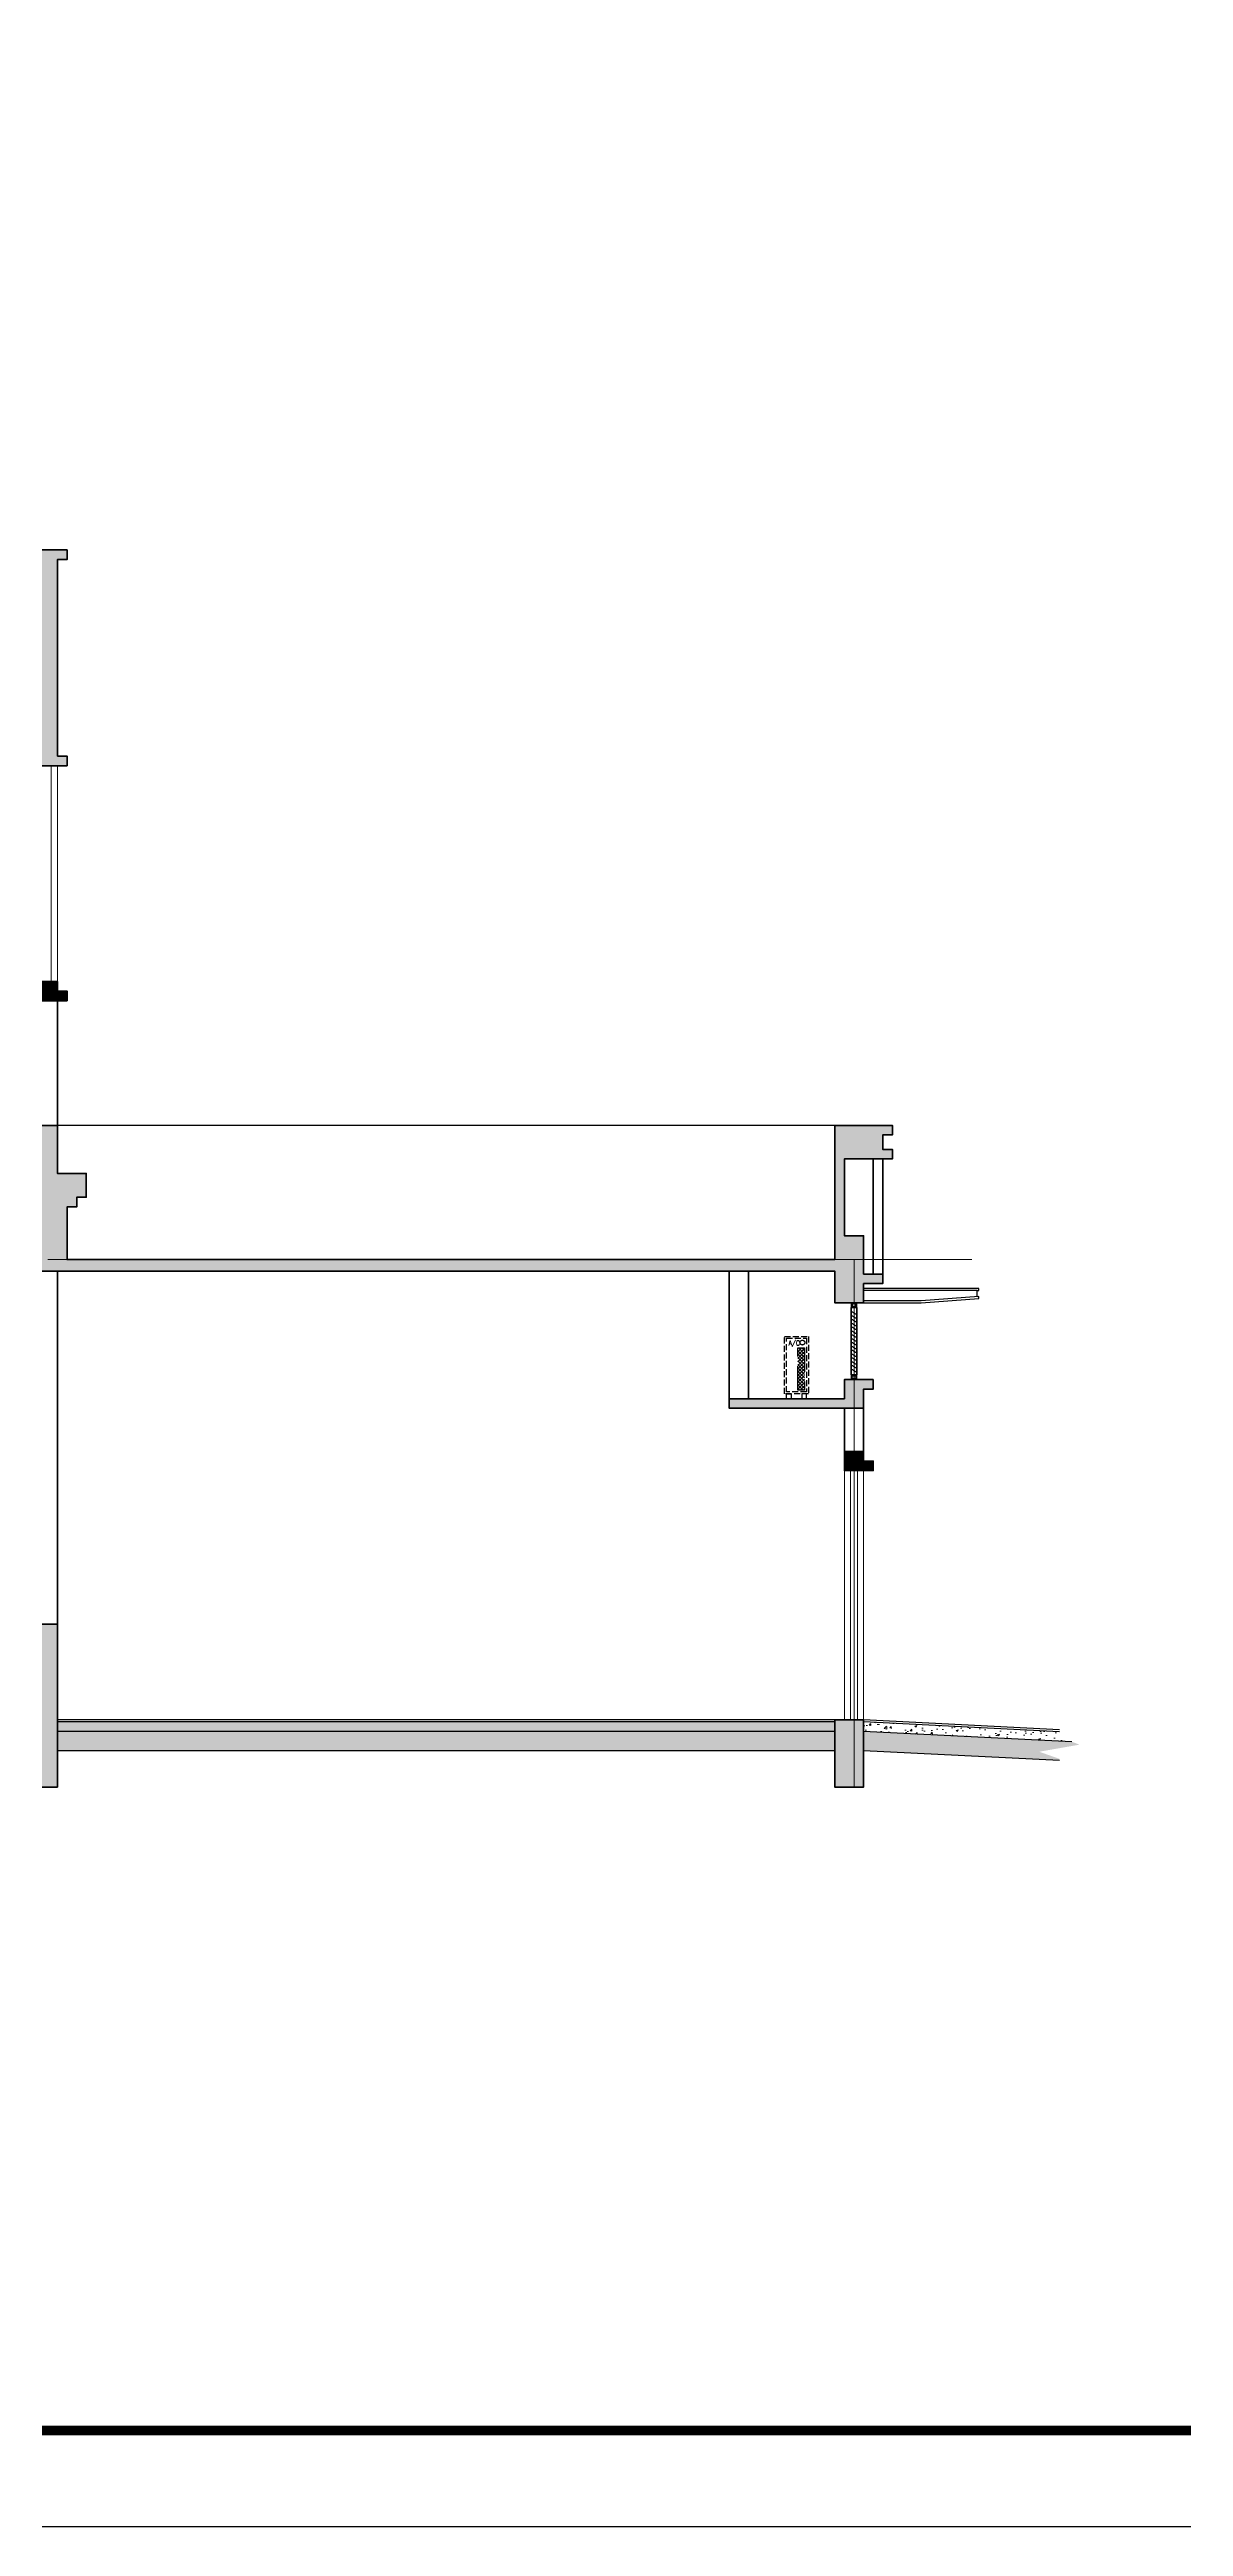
# Model space of a CAD drawing. Extents: x 1188826 to 1909461, y 608442 to 1651179.
# Drawn here: x 1528797 to 1540612, y 957902 to 983729 of the extents above; entities that cross this region are included whole.
import ezdxf

# ---------------------------------------------------------------- set-up
doc = ezdxf.new("R2010")
doc.units = 0
doc.header["$LTSCALE"] = 1000
doc.header["$MEASUREMENT"] = 0
for name, pattern in [('ACAD_ISO10W100', [18.5, 12, -3, 0.5, -3]), ('DASH', [0.35, 0.25, -0.1]), ('DOTE', [2.42, 2, -0.2, 0.02, -0.2])]:
    doc.linetypes.add(name, pattern=pattern)
for name, color, linetype in [('A-WA-M(面层)', 43, 'Continuous'), ('A_H_MATERIAL', 40, 'Continuous'), ('WIN', 4, 'Continuous'), ('图框', 140, 'Continuous'), ('空调外机', 132, 'Continuous'), ('立面', 73, 'Continuous'), ('辅助线', 251, 'Continuous')]:
    doc.layers.add(name, color=color, linetype=linetype)
for name, color, linetype, lineweight in [('DOTE', 19, 'DOTE', 9), ('PUB_HATCH', 8, 'Continuous', 9), ('WALL', 9, 'Continuous', 40), ('WINDOW', 144, 'Continuous', 15)]:
    doc.layers.add(name, color=color, linetype=linetype, lineweight=lineweight)
doc.styles.add('HZ', font='txt.shx', dxfattribs={"width": 0.9, "bigfont": 'hztxt.shx'})

# ---------------------------------------------------------------- blocks, each defined once
blk = doc.blocks.new('A$C63856392')
at = {"layer": '空调外机', "linetype": 'DASH'}
h = blk.add_hatch(dxfattribs=at)
h.set_pattern_fill('NET', color=256, scale=200, angle=45, style=0)
h.set_pattern_definition([(45, (-333662.741, 700712.276), (-17.6776695, 17.6776695), []), (135, (-333662.741, 700712.276), (-17.6776695, -17.6776695), [])])
h.paths.add_polyline_path([(140, 90), (210, 90), (210, 530), (140, 530)])
at = {"layer": '空调外机', "linetype": 'DASH', "ltscale": 0.25}
for points in [[(0, 650), (250, 650), (250, 50), (0, 50)], [(20, 630), (230, 630), (230, 70), (20, 70)]]:
    blk.add_lwpolyline(points, close=True, dxfattribs=at)
at = {"layer": '空调外机', "linetype": 'DASH'}
for points in [[(140, 530), (210, 530), (210, 90), (140, 90)], [(20, 50), (70, 50), (70, 0), (20, 0)], [(230, 50), (180, 50), (180, 0), (230, 0)]]:
    blk.add_lwpolyline(points, close=True, dxfattribs=at)
blk.add_circle((187, 585), 25, dxfattribs=at)
at = {"layer": '空调外机', "linetype": 'DASH', "style": 'HZ', "width": 0.8}
blk.add_text('A/C', height=50, dxfattribs=at).set_placement((44, 556))

msp = doc.modelspace()

# ---------------------------------------------------------------- hatches: boundary and pattern name
at = {"layer": 'PUB_HATCH'}
for points in [[(1528879, 976361), (1528979, 976361), (1528979, 976261), (1528579, 976261), (1528579, 976841), (1519979, 976841), (1519979, 976261), (1519679, 976261), (1519679, 976911), (1519679, 978411), (1519579, 978411), (1519579, 978511), (1519979, 978511), (1519979, 976961), (1528579, 976961), (1528579, 978511), (1528979, 978511), (1528979, 978411), (1528879, 978411), (1528879, 976911)], [(1528879, 973911), (1528879, 974011), (1528679, 974011), (1528679, 973811), (1528979, 973811), (1528979, 973911)], [(1529079, 971661), (1529079, 971761), (1529179, 971761), (1529179, 972011), (1528879, 972011), (1528879, 972511), (1519679, 972511), (1519679, 972011), (1519379, 972011), (1519379, 971761), (1519479, 971761), (1519479, 971661), (1519579, 971661), (1519579, 970811), (1519879, 970811), (1519879, 971701), (1519979, 971701), (1519979, 972391), (1528579, 972391), (1528579, 971701), (1528679, 971701), (1528679, 970991), (1536979, 970991), (1536979, 970661), (1537279, 970661), (1537279, 970861), (1537479, 970861), (1537479, 970961), (1537279, 970961), (1537279, 971361), (1537079, 971361), (1537079, 972161), (1537579, 972161), (1537579, 972261), (1537479, 972261), (1537479, 972411), (1537579, 972411), (1537579, 972511), (1536979, 972511), (1536979, 971111), (1528979, 971111), (1528979, 971661)], [(1537379, 969861), (1537079, 969861), (1537079, 969661), (1535879, 969661), (1535879, 969561), (1537279, 969561), (1537279, 969761), (1537379, 969761)], [(1537279, 969011), (1537279, 969111), (1537079, 969111), (1537079, 968911), (1537379, 968911), (1537379, 969011)], [(1528879, 965611), (1528879, 967311), (1528679, 967311), (1528679, 966311), (1528579, 966311), (1528579, 965611)], [(1537279, 966311), (1536979, 966311), (1536979, 965611), (1537279, 965611)]]:
    msp.add_hatch(color=256, dxfattribs=at).paths.add_polyline_path(points)
at = {"layer": 'PUB_HATCH', "linetype": 'Continuous'}
h = msp.add_hatch(dxfattribs=at)
h.set_pattern_fill('混凝土', color=256, scale=30, style=0)
h.set_pattern_definition([(50, (117334.16, 156679.22), (215.178055, -18.82564), [22.5, -247.5]), (355, (117334.16, 156679.22), (-41.6254, 225.65764), [18, -198]), (100.4514, (117352.1, 156677.65), (173.552815, 206.831863), [19.122057, -210.342634]), (46.1842, (117334.16, 156739.22), (320.172315, -49.655704), [33.75, -371.25]), (96.6356, (117360.84, 156735.08), (280.39881, 292.23536), [28.683086, -315.5139]), (351.1842, (117334.16, 156739.22), (280.398584, 292.23558), [27, -297]), (21, (117364.16, 156724.22), (179.072116, -120.785667), [22.5, -247.5]), (326, (117364.16, 156724.22), (72.9946, 217.545014), [18, -198]), (71.4514, (117379.08, 156714.15), (252.066789, 96.75915), [19.122057, -210.342634]), (37.5, (117334.16, 156679.22), (3.6479566, 99.868156), [0, -195.6, 0, -201, 0, -198.75]), (7.5, (117334.16, 156679.22), (78.920861, 118.3235136), [0, -114.6, 0, -191.1, 0, -75.75]), (327.5, (117267.26, 156679.22), (160.146731, -6.7664615), [0, -75, 0, -234, 0, -310.5]), (317.5, (117237.26, 156679.22), (174.955851, 30.031495), [0, -97.5, 0, -155.4, 0, -220.5])])
h.paths.add_polyline_path([(1536979, 966191), (1536979, 966291), (1528879, 966291), (1528879, 966191)])
h = msp.add_hatch(dxfattribs=at)
h.set_pattern_fill('卵石砌体', color=256, scale=30, style=0)
h.set_pattern_definition([(0, (117491.66, 156679.22), (0, 225), [11.25, -33.75, 11.25, -168.75]), (0, (117547.9, 156701.72), (0, 225), [11.25, -213.75]), (0, (117435.4, 156724.22), (0, 225), [22.5, -202.5]), (0, (117379.16, 156735.47), (0, 225), [33.75, -191.25]), (0, (117491.66, 156746.72), (0, 225), [22.5, -22.5, 33.75, -146.25]), (0, (117480.4, 156780.47), (0, 225), [33.75, -191.25]), (0, (117424.16, 156791.72), (0, 225), [33.75, -78.75, 33.75, -78.75]), (0, (117379.16, 156825.47), (0, 225), [33.75, -11.25, 11.25, -168.75]), (0, (117525.4, 156847.97), (0, 225), [11.25, -213.75]), (0, (117480.4, 156870.47), (0, 225), [22.5, -202.5]), (90, (117334.16, 156881.72), (-225, 1e-14), [22.5, -202.5]), (90, (117356.66, 156724.22), (-225, 1e-14), [11.25, -22.5, 33.75, -157.5]), (90, (117412.9, 156746.72), (-225, 1e-14), [45, -11.25, 11.25, -157.5]), (90, (117446.66, 156802.97), (-225, 1e-14), [33.75, -191.25]), (90, (117457.9, 156701.72), (-225, 1e-14), [22.5, -202.5]), (90, (117469.16, 156881.72), (-225, 1e-14), [22.5, -202.5]), (90, (117480.4, 156746.72), (-225, 1e-14), [22.5, -112.5, 11.25, -78.75]), (90, (117514.16, 156859.22), (-225, 1e-14), [11.25, -11.25, 11.25, -191.25]), (90, (117525.4, 156757.97), (-225, 1e-14), [22.5, -33.75, 22.5, -146.25]), (90, (117536.66, 156701.72), (-225, 1e-14), [22.5, -202.5]), (45, (117345.41, 156701.72), (1e-14, 225), [31.819725, -63.639606, 47.7297, -175.009017]), (45, (117334.16, 156701.72), (1e-14, 225), [31.819805, -286.378245]), (45, (117457.91, 156724.22), (1e-14, 225), [31.819805, -286.378245]), (45, (117435.41, 156836.72), (1e-14, 225), [31.819805, -286.378245]), (45, (117536.66, 156724.22), (1e-14, 225), [31.819805, -286.378245]), (45, (117345.41, 156746.72), (1e-14, 225), [15.909902, -302.28813]), (45, (117367.91, 156814.22), (1e-14, 225), [15.909902, -302.28813]), (45, (117390.41, 156735.47), (1e-14, 225), [15.909902, -302.28813]), (45, (117412.91, 156814.22), (1e-14, 225), [15.909902, -302.28813]), (45, (117480.41, 156769.22), (1e-14, 225), [15.909902, -302.28813]), (45, (117480.41, 156892.97), (1e-14, 225), [15.909902, -302.28813]), (45, (117502.91, 156870.47), (1e-14, 225), [15.909902, -302.28813]), (45, (117514.16, 156746.72), (1e-14, 225), [15.909902, -302.28813]), (45, (117525.41, 156690.47), (1e-14, 225), [15.909902, -302.28813]), (45, (117525.41, 156780.47), (1e-14, 225), [15.909902, -302.28813]), (45, (117525.41, 156892.97), (1e-14, 225), [15.909902, -302.28813]), (45, (117536.66, 156847.97), (1e-14, 225), [15.909902, -302.28813]), (135, (117491.66, 156870.47), (-225, 1e-14), [15.909902, -302.28813]), (135, (117514.16, 156892.97), (-225, 1e-14), [15.909902, -302.28813]), (135, (117525.41, 156847.97), (-225, 1e-14), [15.909902, -302.28813]), (135, (117559.16, 156892.97), (-225, 1e-14), [15.909902, -302.28813]), (135, (117446.66, 156814.22), (-225, 1e-14), [15.909902, -302.28813]), (135, (117424.16, 156791.72), (-225, 1e-14), [15.909902, -302.28813]), (135, (117356.66, 156735.47), (-225, 1e-14), [15.909902, -302.28813]), (135, (117379.16, 156735.47), (-225, 1e-14), [15.909902, -302.28813]), (135, (117401.66, 156814.22), (-225, 1e-14), [15.909902, -302.28813]), (135, (117356.66, 156780.47), (-225, 1e-14), [15.909902, -302.28813]), (135, (117491.66, 156746.72), (-225, 1e-14), [15.909902, -302.28813]), (135, (117525.41, 156769.22), (-225, 1e-14), [15.909902, -302.28813]), (135, (117536.66, 156724.22), (-225, 1e-14), [15.909902, -302.28813]), (135, (117536.66, 156746.72), (-225, 1e-14), [15.909902, -302.28813]), (135, (117547.91, 156701.72), (-225, 1e-14), [15.909902, -302.28813]), (135, (117367.91, 156836.72), (-225, 1e-14), [31.819805, -286.378245]), (135, (117480.41, 156769.22), (-225, 1e-14), [31.819805, -286.378245]), (135, (117469.16, 156690.47), (-225, 1e-14), [79.549513, -238.648536]), (26.565051, (117334.16, 156791.72), (224.999999, 2e-06), [25.155, -477.96027]), (26.565051, (117367.91, 156724.22), (224.999999, 2e-06), [25.155, -477.96027]), (26.565051, (117412.91, 156825.47), (224.999999, 2e-06), [25.155, -477.96027]), (26.565051, (117502.91, 156679.22), (224.999999, 2e-06), [25.155, -477.96027]), (26.565051, (117469.16, 156735.47), (224.999999, 2e-06), [25.155, -477.96027]), (26.565051, (117491.66, 156780.47), (224.999999, 2e-06), [25.155, -477.96027]), (26.565051, (117457.91, 156859.22), (224.999999, 2e-06), [25.155, -477.96027]), (26.565051, (117536.66, 156847.97), (224.999999, 2e-06), [25.155, -477.96027]), (63.434949, (117356.66, 156791.72), (2e-07, 225), [25.155, -477.96027]), (63.434949, (117356.66, 156802.97), (2e-07, 225), [25.155, -477.96027]), (63.434949, (117446.66, 156836.72), (2e-07, 225), [50.31, -452.80527]), (63.434949, (117525.41, 156825.47), (2e-07, 225), [25.155, -477.96027]), (63.434949, (117514.16, 156791.72), (2e-07, 225), [25.155, -477.96027]), (63.434949, (117401.66, 156746.72), (2e-07, 225), [25.155, -477.96027]), (63.434949, (117514.16, 156870.47), (2e-07, 225), [25.155, -477.96027]), (63.434949, (117547.91, 156859.22), (2e-07, 225), [25.155, -477.96027]), (116.565051, (117345.41, 156859.22), (-2e-06, 224.999999), [25.155, -477.96027]), (116.565051, (117469.16, 156679.22), (-2e-06, 224.999999), [25.155, -477.96027]), (116.565051, (117367.91, 156825.47), (-2e-06, 224.999999), [25.155, -477.96027]), (116.565051, (117536.66, 156802.97), (-2e-06, 224.999999), [25.155, -477.96027]), (116.565051, (117457.91, 156791.72), (-2e-06, 224.999999), [25.155, -477.96027]), (116.565051, (117525.41, 156836.72), (-2e-06, 224.999999), [25.155, -477.96027]), (116.565051, (117412.91, 156791.72), (-2e-06, 224.999999), [25.155, -477.96027]), (116.565051, (117367.91, 156746.72), (-2e-06, 224.999999), [25.155, -477.96027]), (153.434949, (117356.66, 156847.97), (-225, 2e-07), [25.155, -477.96027]), (153.434949, (117435.41, 156724.22), (-225, 2e-07), [25.155, -477.96027]), (153.434949, (117390.41, 156825.47), (-225, 2e-07), [25.155, -477.96027]), (153.434949, (117525.41, 156735.47), (-225, 2e-07), [25.155, -477.96027]), (153.434949, (117491.66, 156679.22), (-225, 2e-07), [25.155, -477.96027]), (153.434949, (117514.16, 156859.22), (-225, 2e-07), [25.155, -477.96027]), (153.434949, (117480.41, 156780.47), (-225, 2e-07), [25.155, -477.96027]), (153.434949, (117356.66, 156847.97), (-225, 2e-07), [25.155, -477.96027]), (153.434949, (117559.16, 156791.72), (-225, 2e-07), [25.155, -477.96027]), (243.434949, (117345.41, 156701.72), (-2e-07, -225), [25.155, -477.96027])])
h.paths.add_polyline_path([(1536979, 965991), (1536979, 966191), (1528879, 966191), (1528879, 965991)])
h = msp.add_hatch(dxfattribs=at)
h.set_pattern_fill('混凝土', color=256, scale=30, angle=-2.8624, style=0)
h.set_pattern_definition([(47.137595, (81393.58, 228462.09), (213.969478, -29.547632), [22.5, -247.5]), (352.137595, (81393.58, 228462.09), (-30.30466, 227.45477), [18, -198]), (97.588995, (81411.4, 228459.62), (183.66497, 197.906992), [19.122057, -210.342634]), (43.321795, (81396.57, 228522), (317.29316, -65.582394), [33.75, -371.25]), (93.773195, (81423, 228516.55), (294.64251, 277.8683), [28.683086, -315.5139]), (348.321795, (81396.57, 228522), (294.64229, 277.86853), [27, -297]), (18.137595, (81425.79, 228505.53), (172.816946, -129.577403), [22.5, -247.5]), (323.137595, (81425.79, 228505.53), (83.767207, 213.628415), [18, -198]), (68.588995, (81440.19, 228494.73), (256.584216, 84.05081), [19.122057, -210.342634]), (34.6375947, (81393.58, 228462.086), (8.630583, 99.5613843), [0, -195.6, 0, -201, 0, -198.75]), (4.637595, (81393.58, 228462.09), (84.731189, 114.234766), [0, -114.6, 0, -191.1, 0, -75.75]), (324.6375947, (81326.76, 228465.43), (159.609021, -14.7553657), [0, -75, 0, -234, 0, -310.5]), (314.637595, (81296.8, 228466.92), (176.237267, 21.257147), [0, -97.5, 0, -155.4, 0, -220.5])])
h.paths.add_polyline_path([(1539450, 966083), (1539319, 966131), (1539319, 966189), (1537279, 966291), (1537279, 966191)])
h = msp.add_hatch(dxfattribs=at)
h.set_pattern_fill('卵石砌体', color=256, scale=30, angle=-2.8624, style=0)
h.set_pattern_definition([(357.137595, (81550.88, 228454.22), (11.235964, 224.719276), [11.25, -33.75, 11.25, -168.75]), (357.137595, (81608.18, 228473.88), (11.235964, 224.719276), [11.25, -213.75]), (357.137595, (81496.95, 228501.97), (11.235964, 224.719276), [22.5, -202.5]), (357.137595, (81441.33, 228516.02), (11.235964, 224.719276), [33.75, -191.25]), (357.137595, (81554.25, 228521.64), (11.235964, 224.719276), [22.5, -22.5, 33.75, -146.25]), (357.137595, (81544.7, 228555.9), (11.235964, 224.719276), [33.75, -191.25]), (357.137595, (81489.08, 228569.95), (11.235964, 224.719276), [33.75, -78.75, 33.75, -78.75]), (357.137595, (81445.82, 228605.9), (11.235964, 224.719276), [33.75, -11.25, 11.25, -168.75]), (357.137595, (81593.02, 228621.07), (11.235964, 224.719276), [11.25, -213.75]), (357.137595, (81549.2, 228645.8), (11.235964, 224.719276), [22.5, -202.5]), (87.137595, (81403.7, 228664.33), (-224.719276, 11.235964), [22.5, -202.5]), (87.137595, (81418.3, 228505.9), (-224.719276, 11.235964), [11.25, -22.5, 33.75, -157.5]), (87.137595, (81475.6, 228525.57), (-224.719276, 11.235964), [45, -11.25, 11.25, -157.5]), (87.137595, (81512.12, 228580.06), (-224.719276, 11.235964), [33.75, -191.25]), (87.137595, (81518.3, 228478.38), (-224.719276, 11.235964), [22.5, -202.5]), (87.137595, (81538.52, 228657.6), (-224.719276, 11.235964), [22.5, -202.5]), (87.137595, (81543.02, 228522.2), (-224.719276, 11.235964), [22.5, -112.5, 11.25, -78.75]), (87.137595, (81582.34, 228632.87), (-224.719276, 11.235964), [11.25, -11.25, 11.25, -191.25]), (87.137595, (81588.52, 228531.19), (-224.719276, 11.235964), [22.5, -33.75, 22.5, -146.25]), (87.137595, (81596.95, 228474.45), (-224.719276, 11.235964), [22.5, -202.5]), (42.137595, (81405.94, 228484), (11.235964, 224.719276), [31.819725, -63.639606, 47.7297, -175.009017]), (42.137595, (81394.7, 228484.56), (11.235964, 224.719276), [31.819805, -286.378245]), (42.137595, (81519.42, 228500.85), (11.235964, 224.719276), [31.819805, -286.378245]), (42.137595, (81502.57, 228614.33), (11.235964, 224.719276), [31.819805, -286.378245]), (42.137595, (81598.07, 228496.92), (11.235964, 224.719276), [31.819805, -286.378245]), (42.137595, (81408.18, 228528.94), (11.235964, 224.719276), [15.909902, -302.28813]), (42.137595, (81434.03, 228595.23), (11.235964, 224.719276), [15.909902, -302.28813]), (42.137595, (81452.57, 228515.46), (11.235964, 224.719276), [15.909902, -302.28813]), (42.137595, (81478.97, 228592.98), (11.235964, 224.719276), [15.909902, -302.28813]), (42.137595, (81544.14, 228544.67), (11.235964, 224.719276), [15.909902, -302.28813]), (42.137595, (81550.32, 228668.27), (11.235964, 224.719276), [15.909902, -302.28813]), (42.137595, (81571.67, 228644.67), (11.235964, 224.719276), [15.909902, -302.28813]), (42.137595, (81576.72, 228520.51), (11.235964, 224.719276), [15.909902, -302.28813]), (42.137595, (81585.15, 228463.77), (11.235964, 224.719276), [15.909902, -302.28813]), (42.137595, (81589.64, 228553.66), (11.235964, 224.719276), [15.909902, -302.28813]), (42.137595, (81595.26, 228666.02), (11.235964, 224.719276), [15.909902, -302.28813]), (42.137595, (81604.25, 228620.51), (11.235964, 224.719276), [15.909902, -302.28813]), (132.137595, (81560.43, 228645.23), (-224.719276, 11.235964), [15.909902, -302.28813]), (132.137595, (81584.03, 228666.58), (-224.719276, 11.235964), [15.909902, -302.28813]), (132.137595, (81593.02, 228621.07), (-224.719276, 11.235964), [15.909902, -302.28813]), (132.137595, (81628.97, 228664.33), (-224.719276, 11.235964), [15.909902, -302.28813]), (132.137595, (81512.68, 228591.3), (-224.719276, 11.235964), [15.909902, -302.28813]), (132.137595, (81489.08, 228569.95), (-224.719276, 11.235964), [15.909902, -302.28813]), (132.137595, (81418.86, 228517.14), (-224.719276, 11.235964), [15.909902, -302.28813]), (132.137595, (81441.33, 228516.02), (-224.719276, 11.235964), [15.909902, -302.28813]), (132.137595, (81467.73, 228593.55), (-224.719276, 11.235964), [15.909902, -302.28813]), (132.137595, (81421.1, 228562.09), (-224.719276, 11.235964), [15.909902, -302.28813]), (132.137595, (81554.25, 228521.64), (-224.719276, 11.235964), [15.909902, -302.28813]), (132.137595, (81589.08, 228542.42), (-224.719276, 11.235964), [15.909902, -302.28813]), (132.137595, (81598.07, 228496.92), (-224.719276, 11.235964), [15.909902, -302.28813]), (132.137595, (81599.2, 228519.39), (-224.719276, 11.235964), [15.909902, -302.28813]), (132.137595, (81608.18, 228473.88), (-224.719276, 11.235964), [15.909902, -302.28813]), (132.137595, (81435.15, 228617.7), (-224.719276, 11.235964), [31.819805, -286.378245]), (132.137595, (81544.14, 228544.67), (-224.719276, 11.235964), [31.819805, -286.378245]), (132.137595, (81528.97, 228466.58), (-224.719276, 11.235964), [79.549513, -238.648536]), (23.702646, (81399.2, 228574.45), (224.7192754, -11.2359624), [25.155, -477.96027]), (23.702646, (81429.53, 228505.34), (224.7192754, -11.2359624), [25.155, -477.96027]), (23.702646, (81479.53, 228604.22), (224.7192754, -11.2359624), [25.155, -477.96027]), (23.702646, (81562.12, 228453.66), (224.7192754, -11.2359624), [25.155, -477.96027]), (23.702646, (81531.22, 228511.52), (224.7192754, -11.2359624), [25.155, -477.96027]), (23.702646, (81555.94, 228555.34), (224.7192754, -11.2359624), [25.155, -477.96027]), (23.702646, (81526.16, 228635.68), (224.7192754, -11.2359624), [25.155, -477.96027]), (23.702646, (81604.25, 228620.51), (224.7192754, -11.2359624), [25.155, -477.96027]), (60.5725435, (81421.67, 228573.32), (11.2359645, 224.719276), [25.155, -477.96027]), (60.5725435, (81422.23, 228584.56), (11.2359645, 224.719276), [25.155, -477.96027]), (60.5725435, (81513.8, 228613.77), (11.2359645, 224.719276), [50.31, -452.80527]), (60.5725435, (81591.89, 228598.6), (11.2359645, 224.719276), [25.155, -477.96027]), (60.5725435, (81578.97, 228565.46), (11.2359645, 224.719276), [25.155, -477.96027]), (60.5725435, (81464.36, 228526.13), (11.2359645, 224.719276), [25.155, -477.96027]), (60.5725435, (81582.9, 228644.11), (11.2359645, 224.719276), [25.155, -477.96027]), (60.5725435, (81616.05, 228631.19), (11.2359645, 224.719276), [25.155, -477.96027]), (113.702646, (81413.8, 228641.3), (11.2359624, 224.7192754), [25.155, -477.96027]), (113.702646, (81528.41, 228455.34), (11.2359624, 224.7192754), [25.155, -477.96027]), (113.702646, (81434.59, 228606.47), (11.2359624, 224.7192754), [25.155, -477.96027]), (113.702646, (81602, 228575.57), (11.2359624, 224.7192754), [25.155, -477.96027]), (113.702646, (81522.79, 228568.27), (11.2359624, 224.7192754), [25.155, -477.96027]), (113.702646, (81592.45, 228609.84), (11.2359624, 224.7192754), [25.155, -477.96027]), (113.702646, (81477.85, 228570.51), (11.2359624, 224.7192754), [25.155, -477.96027]), (113.702646, (81430.66, 228527.82), (11.2359624, 224.7192754), [25.155, -477.96027]), (150.5725435, (81424.48, 228629.5), (-224.719276, 11.2359645), [25.155, -477.96027]), (150.5725435, (81496.95, 228501.97), (-224.719276, 11.2359645), [25.155, -477.96027]), (150.5725435, (81457.06, 228605.34), (-224.719276, 11.2359645), [25.155, -477.96027]), (150.5725435, (81587.4, 228508.72), (-224.719276, 11.2359645), [25.155, -477.96027]), (150.5725435, (81550.88, 228454.22), (-224.719276, 11.2359645), [25.155, -477.96027]), (150.5725435, (81582.34, 228632.87), (-224.719276, 11.2359645), [25.155, -477.96027]), (150.5725435, (81544.7, 228555.91), (-224.719276, 11.2359645), [25.155, -477.96027]), (150.5725435, (81424.48, 228629.5), (-224.719276, 11.2359645), [25.155, -477.96027]), (150.5725435, (81623.91, 228563.21), (-224.719276, 11.2359645), [25.155, -477.96027]), (240.5725435, (81405.94, 228484), (-11.2359645, -224.719276), [25.155, -477.96027])])
h.paths.add_polyline_path([(1539529, 966054), (1539450, 966083), (1537279, 966191), (1537279, 965991), (1539319, 965889), (1539319, 965906), (1539109, 965980)])

# ---------------------------------------------------------------- linework, layer by layer
at = {"layer": 'A-WA-M(面层)'}
for points in [[(1536979, 966311), (1528879, 966311)], [(1536979, 966291), (1528879, 966291)], [(1536979, 966191), (1528879, 966191)], [(1539319, 966209), (1537279, 966311)], [(1539319, 966189), (1537279, 966291)], [(1539450, 966083), (1537279, 966191)], [(1536979, 965991), (1528879, 965991)], [(1539319, 965889), (1537279, 965991)]]:
    msp.add_lwpolyline(points, dxfattribs=at)
at = {"layer": 'A_H_MATERIAL'}
for p, q in [((1537149, 969911), (1537149, 970611)), ((1537152, 969911), (1537152, 970611)), ((1537206, 970611), (1537206, 969911)), ((1537209, 970611), (1537209, 969911))]:
    msp.add_line(p, q, dxfattribs=at)
for points in [[(1537209, 970661), (1537149, 970661), (1537149, 970611), (1537209, 970611)], [(1537199, 970651), (1537159, 970651), (1537159, 970621), (1537199, 970621)], [(1537209, 969911), (1537149, 969911), (1537149, 969861), (1537209, 969861)], [(1537199, 969871), (1537159, 969871), (1537159, 969901), (1537199, 969901)]]:
    msp.add_lwpolyline(points, close=True, dxfattribs=at)
for points in [[(1537152, 970566), (1537162, 970566), (1537196, 970546), (1537206, 970546)], [(1537152, 970526), (1537162, 970526), (1537196, 970506), (1537206, 970506)], [(1537152, 970486), (1537162, 970486), (1537196, 970466), (1537206, 970466)], [(1537152, 970446), (1537162, 970446), (1537196, 970426), (1537206, 970426)], [(1537152, 970406), (1537162, 970406), (1537196, 970386), (1537206, 970386)], [(1537152, 970366), (1537162, 970366), (1537196, 970346), (1537206, 970346)], [(1537152, 970326), (1537162, 970326), (1537196, 970306), (1537206, 970306)], [(1537152, 970286), (1537162, 970286), (1537196, 970266), (1537206, 970266)], [(1537152, 970246), (1537162, 970246), (1537196, 970226), (1537206, 970226)], [(1537152, 970206), (1537162, 970206), (1537196, 970186), (1537206, 970186)], [(1537152, 970166), (1537162, 970166), (1537196, 970146), (1537206, 970146)], [(1537152, 970126), (1537162, 970126), (1537196, 970106), (1537206, 970106)], [(1537152, 970086), (1537162, 970086), (1537196, 970066), (1537206, 970066)], [(1537152, 970046), (1537162, 970046), (1537196, 970026), (1537206, 970026)], [(1537152, 970006), (1537162, 970006), (1537196, 969986), (1537206, 969986)], [(1537152, 969966), (1537162, 969966), (1537196, 969946), (1537206, 969946)]]:
    msp.add_lwpolyline(points, dxfattribs=at)
at = {"layer": 'DOTE', "linetype": 'ACAD_ISO10W100', "ltscale": 100}
for p, q in [((1528779, 971111), (1538406, 971111)), ((1537179, 971111), (1537179, 965611))]:
    msp.add_line(p, q, dxfattribs=at)
at = {"layer": 'DOTE', "linetype": 'ACAD_ISO10W100', "ltscale": 100, "const_width": 0.001}
for points in [[(1540179, 971111), (1528979, 971111)], [(1540179, 966311), (1517779, 966311)], [(1540179, 966161), (1528879, 966161)]]:
    msp.add_lwpolyline(points, dxfattribs=at)
at = {"layer": 'WALL'}
for points in [[(1528579, 978511), (1528979, 978511), (1528979, 978511), (1528979, 978511), (1528979, 978411), (1528879, 978411), (1528879, 976911), (1528879, 976911), (1528879, 976361)], [(1528879, 976361), (1528979, 976361), (1528979, 976261), (1528579, 976261)], [(1528879, 973911), (1528879, 974011), (1528679, 974011), (1528679, 973811), (1528979, 973811), (1528979, 973911), (1528879, 973911)], [(1528679, 970991), (1536979, 970991), (1536979, 970661), (1537279, 970661), (1537279, 970861), (1537479, 970861), (1537479, 970961), (1537279, 970961), (1537279, 971361), (1537079, 971361), (1537079, 972161), (1537579, 972161), (1537579, 972261), (1537479, 972261), (1537479, 972411), (1537579, 972411), (1537579, 972511), (1536979, 972511), (1536979, 971111), (1528979, 971111), (1528979, 971661), (1529079, 971661), (1529079, 971761), (1529179, 971761), (1529179, 972011), (1528879, 972011), (1528879, 972511), (1519679, 972511)], [(1537379, 969861), (1537079, 969861), (1537079, 969661), (1535879, 969661), (1535879, 969561), (1537279, 969561), (1537279, 969761), (1537379, 969761), (1537379, 969861)], [(1537279, 969011), (1537279, 969111), (1537079, 969111), (1537079, 968911), (1537379, 968911), (1537379, 969011), (1537279, 969011)], [(1528879, 965611), (1528879, 967311), (1528679, 967311), (1528679, 966311), (1528579, 966311), (1528579, 965611), (1528879, 965611)]]:
    msp.add_lwpolyline(points, dxfattribs=at)
for points in [[(1528879, 973811), (1528679, 973811), (1528679, 972511), (1528879, 972511)], [(1537379, 970961), (1537479, 970961), (1537479, 972161), (1537379, 972161)], [(1528879, 970991), (1528679, 970991), (1528679, 967311), (1528879, 967311)], [(1535879, 970991), (1536079, 970991), (1536079, 969661), (1535879, 969661)], [(1537079, 969111), (1537279, 969111), (1537279, 969561), (1537079, 969561)], [(1537279, 966311), (1536979, 966311), (1536979, 965611), (1537279, 965611)]]:
    msp.add_lwpolyline(points, close=True, dxfattribs=at)
at = {"layer": 'WINDOW'}
for p, q in [((1528814, 976261), (1528814, 974011)), ((1528879, 976261), (1528879, 974011)), ((1537079, 968911), (1537079, 966311)), ((1537144, 968911), (1537144, 966311)), ((1537214, 968911), (1537214, 966311)), ((1537279, 968911), (1537279, 966311))]:
    msp.add_line(p, q, dxfattribs=at)
at = {"layer": '图框'}
msp.add_lwpolyline([(1471963, 957902), (1556063, 957902), (1556063, 1017302), (1471963, 1017302)], close=True, dxfattribs=at)
at = {"layer": '图框', "const_width": 100}
msp.add_lwpolyline([(1474463, 958902), (1555063, 958902), (1555063, 1016302), (1474463, 1016302)], close=True, dxfattribs=at)
at = {"layer": '立面', "color": 4}
msp.add_line((1538464, 970791), (1537279, 970791), dxfattribs=at)
for points in [[(1537279, 970661), (1537879, 970661), (1538479, 970706), (1538479, 970726), (1538464, 970725), (1538464, 970791), (1538479, 970791), (1538479, 970811), (1537279, 970811), (1537279, 970661)], [(1538479, 970726), (1537880, 970681), (1537279, 970681)]]:
    msp.add_lwpolyline(points, dxfattribs=at)
at = {"layer": '辅助线'}
msp.add_lwpolyline([(1536979, 972511), (1528879, 972511)], dxfattribs=at)

# ---------------------------------------------------------------- block references
at = {"layer": 'WIN'}
msp.add_blockref('A$C63856392', (1536454, 969661), dxfattribs=at)

doc.saveas('drawing.dxf')
